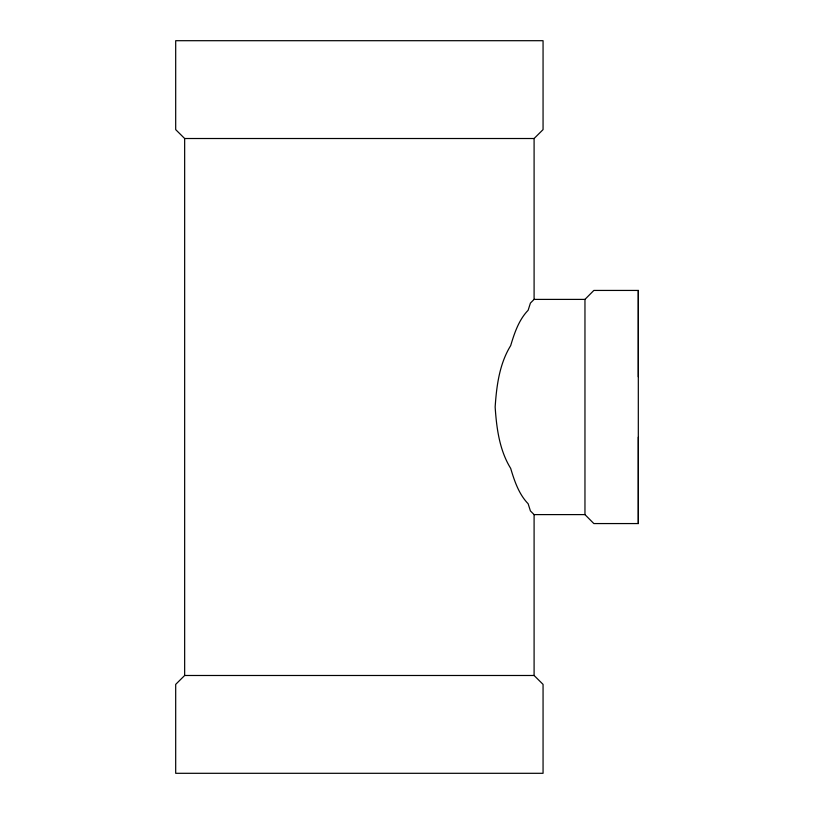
<?xml version="1.0" encoding="UTF-8"?>
<svg xmlns="http://www.w3.org/2000/svg" width="814" height="814" viewBox="0 0 814 814"><rect width="100%" height="100%" fill="white"/><g stroke="black" fill="none" stroke-linecap="round" stroke-linejoin="round"><path stroke-width="1.22" d="M534.096 675.488L184.656 675.488L175.692 684.381L175.692 773.3L543.06 773.3L543.06 684.381L534.096 675.488L534.096 514.601L530.423 510.927L528.133 503.734C518.884 494.22 514.417 480.901 510.683 468.386C499.399 450.091 496.55 428.072 495.156 407C496.55 385.928 499.399 363.909 510.683 345.614C514.417 333.099 518.884 319.78 528.133 310.266L530.423 303.073L534.096 299.399L534.096 138.512L543.06 129.619L543.06 40.7L175.692 40.7L175.692 129.619L184.656 138.512L534.096 138.512M638.308 523.565L638.308 290.435L593.844 290.435L584.961 299.399L584.961 379.151L584.961 514.601L593.844 523.565L638.308 523.565L638.308 437.159M638.308 376.841L638.308 290.435M534.096 299.399L584.961 299.399M534.096 514.601L584.961 514.601M184.656 138.512L184.656 675.488"/></g></svg>
